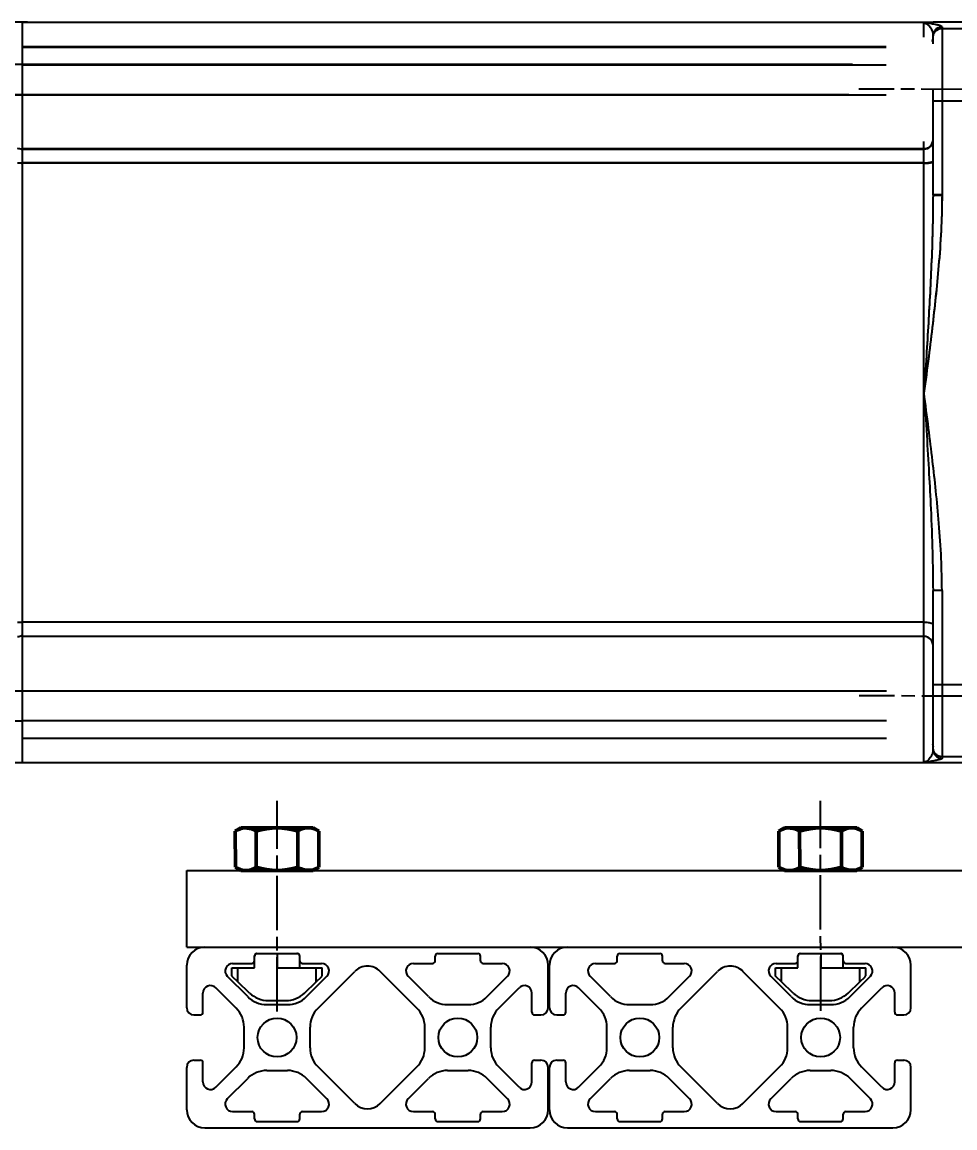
# Model space of a CAD drawing. Header units: millimetres. Extents: x 825 to 4294, y 1031 to 3282.
# Drawn here: x 1802.7 to 1905.9, y 1632.8 to 1755.1 of the extents above; entities that cross this region are included whole.
import ezdxf

# ---------------------------------------------------------------- set-up
doc = ezdxf.new("R2010")
doc.units = ezdxf.units.MM
for name, pattern in [('AM_ISO08W050', [18, 12, -1.5, 3, -1.5]), ('AM_ISO08W050x2', [9, 6, -0.75, 1.5, -0.75]), ('PHL_THICK', [0])]:
    doc.linetypes.add(name, pattern=pattern)
for name, color, linetype, lineweight in [('AM_0N', 7, 'Continuous', 50), ('AM_5', 3, 'Continuous', 25), ('AM_7N', 4, 'AM_ISO08W050', 25), ('linie4fun', 6, 'Continuous', 25)]:
    doc.layers.add(name, color=color, linetype=linetype, lineweight=lineweight)
doc.layers.add('PROJECTION', color=7, linetype='Continuous')
doc.styles.get("Standard").update_dxf_attribs({"font": 'geniso.shx'})
doc.dimstyles.new('AM_ISO$0', dxfattribs={"dimtxt": 3.5, "dimasz": 3.5, "dimexe": 1, "dimexo": 1, "dimgap": 1.5, "dimtad": 1, "dimdsep": 46, "dimtxsty": 'Standard', "dimcen": 0, "dimclrd": 256, "dimclre": 256, "dimclrt": 2, "dimadec": 0, "dimazin": 2, "dimtp": 0.1, "dimtm": 0.1, "dimtfac": 0.71, "dimtdec": 3, "dimtmove": 0, "dimatfit": 3, "dimfxl": 1, "dimlwd": -1, "dimlwe": -1, "dimarcsym": 1})

# ---------------------------------------------------------------- blocks, each defined once
blk = doc.blocks.new('*D81')
at = {"layer": 'AM_5', "linetype": 'ByBlock', "transparency": 16777216}
for p, q in [((1803.31, 1755.12), (1734.3, 1755.12)), ((1735.3, 1751.62), (1735.3, 1676.67)), ((1803.06, 1673.17), (1734.3, 1673.17))]:
    blk.add_line(p, q, dxfattribs=at)
at = {"layer": 'AM_5', "transparency": 16777216}
for points in [[(1734.71, 1751.62), (1735.88, 1751.62), (1735.3, 1755.12)], [(1734.71, 1676.67), (1735.88, 1676.67), (1735.3, 1673.17)]]:
    blk.add_solid(points, dxfattribs=at)
at = {"layer": 'DEFPOINTS', "color": 0, "transparency": 16777216}
for p in [(1804.31, 1755.12), (1735.3, 1673.17), (1804.06, 1673.17)]:
    blk.add_point(p, dxfattribs=at)
at = {"layer": 'AM_5', "color": 2, "transparency": 16777216, "insert": (1728.8, 1714.14), "char_height": 10, "attachment_point": 5, "rotation": 90}
blk.add_mtext('81.95', dxfattribs=at)

msp = doc.modelspace()

# ---------------------------------------------------------------- linework, layer by layer
at = {"color": 7, "linetype": 'Continuous'}
for p, q in [((1903.50224, 1755.11559), (1802.70224, 1755.11559)), ((1802.70224, 1755.11544), (1802.70224, 1673.1684)), ((1910.70224, 1755.14192), (1903.50224, 1755.14192)), ((1903.50224, 1755.14192), (1903.50224, 1755.08928)), ((1903.50224, 1752.72526), (1903.50224, 1753.63067)), ((1903.5026, 1752.72464), (1903.5026, 1753.57805)), ((1903.5026, 1735.9982), (1903.5026, 1747.69976)), ((1903.50224, 1736.05082), (1903.50224, 1744.65491)), ((1802.70224, 1741.14192), (1902.50224, 1741.14192)), ((1802.7026, 1741.0893), (1902.5026, 1741.0893)), ((1903.50224, 1674.65317), (1903.50224, 1692.23302)), ((1902.50224, 1687.14192), (1802.70224, 1687.14192)), ((1903.50224, 1673.16824), (1802.70224, 1673.16824)), ((1903.50224, 1673.19456), (1903.50224, 1673.14192)), ((1910.70224, 1673.14192), (1903.50224, 1673.14192))]:
    msp.add_line(p, q, dxfattribs=at)
at = {"color": 9, "linetype": 'Continuous'}
for p, q in [((1903.50224, 1755.08928), (1902.50224, 1755.08928)), ((1902.50224, 1753.47764), (1902.50224, 1755.08928)), ((1902.5026, 1753.47764), (1902.5026, 1755.03665)), ((1904.50224, 1754.63045), (1904.50224, 1750.65491)), ((1904.50224, 1754.44716), (1910.70224, 1754.44716)), ((1904.5026, 1754.57783), (1904.5026, 1735.9982)), ((1898.31598, 1752.39148), (1802.70224, 1752.39148)), ((1898.31583, 1752.33886), (1802.7026, 1752.33886)), ((1802.70224, 1750.46321), (1800.20193, 1750.46321)), ((1894.59767, 1750.43689), (1802.70224, 1750.43689)), ((1898.31025, 1750.38426), (1802.7026, 1750.38426)), ((1800.20193, 1747.14192), (1894.20224, 1747.14192)), ((1800.20229, 1747.0893), (1898.30084, 1747.0893)), ((1903.50086, 1747.0893), (1903.5026, 1747.0893)), ((1910.7026, 1746.39629), (1903.5026, 1746.39629)), ((1904.50224, 1744.65491), (1904.50224, 1736.05082)), ((1902.50224, 1673.19456), (1902.50224, 1741.92759)), ((1902.5026, 1673.14194), (1902.5026, 1741.92759)), ((1902.50224, 1739.56565), (1802.70224, 1739.56565)), ((1902.5026, 1739.51302), (1802.7026, 1739.51302)), ((1903.50224, 1736.05082), (1904.50224, 1736.05082)), ((1903.5026, 1735.9982), (1904.5026, 1735.9982)), ((1904.50224, 1692.23301), (1903.50224, 1692.23301)), ((1904.50224, 1692.23302), (1904.50224, 1673.65339)), ((1902.50224, 1688.71819), (1802.70224, 1688.71819)), ((1903.50224, 1681.83492), (1910.70224, 1681.83492)), ((1797.70224, 1677.82063), (1802.70224, 1677.82063)), ((1902.50224, 1673.19456), (1903.50224, 1673.19456)), ((1910.70224, 1673.83668), (1904.50224, 1673.83668))]:
    msp.add_line(p, q, dxfattribs=at)
for p, q in [((1798.70224, 1681.14192), (1898.34809, 1681.14192)), ((1802.70224, 1677.84695), (1898.33868, 1677.84695)), ((1802.70224, 1675.89235), (1898.35534, 1675.89235))]:
    msp.add_line(p, q)
at = {"color": 7, "linetype": 'Continuous'}
for centre, start, end in [((1902.50224, 1742.14192), 270, 359.9980443), ((1902.5026, 1742.0893), 270, 359.9980443), ((1802.20224, 1740.14192), 60, 90), ((1802.20224, 1688.14192), 270, 300), ((1902.50224, 1686.14192), 0, 90)]:
    msp.add_arc(centre, 1, start, end, dxfattribs=at)
at = {"color": 9, "linetype": 'Continuous'}
for points in [[(1904.50224, 1754.63045), (1904.41323, 1754.70451), (1904.15407, 1754.78696), (1903.73554, 1754.87834), (1903.17467, 1754.97901), (1902.50224, 1755.08928)], [(1902.50224, 1755.08928), (1902.78256, 1754.95631), (1903.00904, 1754.77836), (1903.18789, 1754.57391), (1903.34319, 1754.31486), (1903.46635, 1753.95805), (1903.50224, 1753.63067)], [(1904.50224, 1754.63045), (1904.19421, 1754.58184), (1903.92425, 1754.44654), (1903.7027, 1754.23114), (1903.55473, 1753.9503), (1903.50224, 1753.63067)], [(1903.55119, 1753.75633), (1903.69323, 1754.03503), (1903.91446, 1754.25622), (1904.19323, 1754.39822), (1904.50224, 1754.44716)], [(1903.4533, 1753.06678), (1903.50224, 1753.36875)], [(1903.45366, 1753.01416), (1903.5026, 1753.31613)], [(1903.50224, 1753.44738), (1903.55119, 1753.75633)], [(1903.5026, 1753.39476), (1903.55155, 1753.7037)], [(1802.20224, 1739.56565), (1802.37589, 1739.56243), (1802.54426, 1739.55287), (1802.70224, 1739.53726)], [(1902.50224, 1739.56565), (1902.81126, 1739.57602), (1903.09003, 1739.60611), (1903.31126, 1739.65298), (1903.4533, 1739.71204), (1903.50224, 1739.77751)], [(1902.5026, 1739.51302), (1902.81162, 1739.52339), (1903.09039, 1739.55349), (1903.31162, 1739.60036), (1903.45366, 1739.65942), (1903.5026, 1739.72489)], [(1903.50224, 1736.05082), (1903.45945, 1732.63233), (1903.3325, 1728.75149), (1903.16773, 1725.20918), (1902.98461, 1721.88603), (1902.76252, 1718.2256), (1902.50224, 1714.14192)], [(1904.50224, 1736.05082), (1904.41604, 1732.57422), (1904.16122, 1728.66508), (1903.83111, 1725.12002), (1903.46385, 1721.80285), (1903.02007, 1718.17112), (1902.50224, 1714.14192)], [(1903.5026, 1735.9982), (1903.45981, 1732.57971), (1903.33286, 1728.69887), (1903.16809, 1725.15655), (1902.98497, 1721.83341), (1902.76287, 1718.17298), (1902.5026, 1714.0893)], [(1904.5026, 1735.9982), (1904.4164, 1732.52159), (1904.16158, 1728.61246), (1903.83146, 1725.0674), (1903.46421, 1721.75023), (1903.02043, 1718.11849), (1902.5026, 1714.0893)], [(1902.50224, 1714.14192), (1902.804, 1709.39286), (1903.05547, 1705.15853), (1903.25643, 1701.26928), (1903.43891, 1696.45583), (1903.50224, 1692.23302)], [(1904.50224, 1692.23302), (1904.41334, 1695.76715), (1904.15727, 1699.66723), (1903.82036, 1703.26756), (1903.45059, 1706.59402), (1903.00991, 1710.1928), (1902.50224, 1714.14192)], [(1802.20224, 1688.71819), (1802.37589, 1688.72141), (1802.54426, 1688.73097), (1802.70224, 1688.74657)], [(1902.50224, 1688.71819), (1902.81126, 1688.70782), (1903.09003, 1688.67773), (1903.31126, 1688.63086), (1903.4533, 1688.5718), (1903.50224, 1688.50633)], [(1903.50224, 1674.65317), (1903.47651, 1674.3761), (1903.39675, 1674.0933), (1903.26811, 1673.8302), (1903.12909, 1673.63458), (1902.95282, 1673.45424), (1902.76128, 1673.31435), (1902.50224, 1673.19456)], [(1903.4533, 1675.21706), (1903.50224, 1674.91505)], [(1903.51461, 1674.68007), (1903.50224, 1674.83645)], [(1903.50224, 1674.65317), (1903.55087, 1674.34519), (1903.6862, 1674.0753), (1903.90164, 1673.85379), (1904.18254, 1673.70586), (1904.50224, 1673.65339)], [(1904.50224, 1673.83668), (1904.19323, 1673.88561), (1903.91446, 1674.02762), (1903.69323, 1674.2488), (1903.55119, 1674.52751), (1903.51461, 1674.68007)], [(1904.50224, 1673.65339), (1904.41326, 1673.57935), (1904.15417, 1673.49691), (1903.73567, 1673.40553), (1903.17478, 1673.30485), (1902.50224, 1673.19456)]]:
    msp.add_spline(points, degree=3, dxfattribs=at)
at = {"layer": 'AM_0N'}
for p, q in [((1826.29213, 1665.58835), (1826.91173, 1665.94701)), ((1826.91173, 1665.94701), (1834.91172, 1665.95605)), ((1835.53213, 1665.5988), (1834.91172, 1665.95605)), ((1886.43444, 1665.58835), (1887.05403, 1665.94701)), ((1887.05403, 1665.94701), (1895.05403, 1665.95605)), ((1895.67443, 1665.5988), (1895.05403, 1665.95605)), ((1826.29664, 1661.60427), (1826.29213, 1665.58835)), ((1828.60663, 1661.60688), (1828.60213, 1665.59096)), ((1833.22663, 1661.6121), (1833.22213, 1665.59619)), ((1835.53663, 1661.61471), (1835.53213, 1665.5988)), ((1886.43894, 1661.60427), (1886.43444, 1665.58835)), ((1888.74894, 1661.60688), (1888.74444, 1665.59096)), ((1893.36894, 1661.6121), (1893.36443, 1665.59619)), ((1895.67893, 1661.61471), (1895.67443, 1665.5988)), ((1826.29664, 1661.60427), (1826.91704, 1661.24701)), ((1826.91704, 1661.24701), (1834.91704, 1661.25606)), ((1835.53663, 1661.61471), (1834.91704, 1661.25606)), ((1886.43894, 1661.60427), (1887.05934, 1661.24701)), ((1887.05934, 1661.24701), (1895.05934, 1661.25606)), ((1895.67893, 1661.61471), (1895.05934, 1661.25606))]:
    msp.add_line(p, q, dxfattribs=at)
for centre, radius, start, end in [((1827.44904, 1663.90525), 2.04236, 55.6262891, 115.6262891), ((1830.92035, 1658.31901), 7.63252, 72.4477897, 107.6817274), ((1834.37903, 1663.91308), 2.04236, 64.5032279, 124.5032279), ((1887.59134, 1663.90525), 2.04236, 55.6262891, 115.6262891), ((1891.06266, 1658.31901), 7.63252, 72.4477897, 107.6817274), ((1894.52134, 1663.91308), 2.04236, 64.5032279, 124.5032279), ((1827.44973, 1663.28998), 2.04236, 244.5032279, 304.5032279), ((1830.90841, 1668.88405), 7.63252, 252.4477897, 287.6817274), ((1834.37973, 1663.29782), 2.04236, 235.6262891, 295.6262891), ((1887.59204, 1663.28998), 2.04236, 244.5032279, 304.5032279), ((1891.05071, 1668.88405), 7.63252, 252.4477897, 287.6817274), ((1894.52203, 1663.29782), 2.04236, 235.6262891, 295.6262891)]:
    msp.add_arc(centre, radius, start, end, dxfattribs=at)
at = {"layer": 'AM_7N', "linetype": 'AM_ISO08W050x2'}
for p, q in [((1926.20222, 1747.63492), (1895.30264, 1747.72318)), ((1926.24602, 1680.48018), (1895.34644, 1680.56844)), ((1830.93468, 1645.6449), (1830.90833, 1668.95153)), ((1891.0783, 1645.71203), (1891.05064, 1668.95153))]:
    msp.add_line(p, q, dxfattribs=at)
at = {"layer": 'linie4fun'}
for p, q in [((1820.91704, 1652.75154), (1820.91704, 1661.25154)), ((1820.91704, 1661.25154), (2004.80169, 1661.25154)), ((1820.91704, 1652.75154), (2004.80169, 1652.75154)), ((1822.41704, 1652.75154), (1859.41704, 1652.75154)), ((1862.55934, 1652.75154), (1899.55934, 1652.75154))]:
    msp.add_line(p, q, dxfattribs=at)
at = {"layer": 'linie4fun', "linetype": 'PHL_THICK'}
for p, q in [((1822.91704, 1652.75154), (1858.91704, 1652.75154)), ((1863.05934, 1652.75154), (1899.05934, 1652.75154)), ((1828.41704, 1651.25154), (1828.41704, 1651.75154)), ((1828.71704, 1652.05154), (1833.11704, 1652.05154)), ((1833.41704, 1651.25154), (1833.41704, 1651.75154)), ((1848.41704, 1651.25154), (1848.41704, 1651.75154)), ((1848.71704, 1652.05154), (1853.11704, 1652.05154)), ((1853.41704, 1651.25154), (1853.41704, 1651.75154)), ((1868.55934, 1651.25154), (1868.55934, 1651.75154)), ((1868.85934, 1652.05154), (1873.25934, 1652.05154)), ((1873.55934, 1651.25154), (1873.55934, 1651.75154)), ((1888.55934, 1651.25154), (1888.55934, 1651.75154)), ((1888.85934, 1652.05154), (1893.25934, 1652.05154)), ((1893.55934, 1651.25154), (1893.55934, 1651.75154)), ((1820.91704, 1646.05154), (1820.91704, 1650.75154)), ((1825.99945, 1650.95154), (1828.11704, 1650.95154)), ((1833.71704, 1650.95154), (1835.83463, 1650.95154)), ((1835.44572, 1646.00742), (1839.50282, 1650.06453)), ((1846.38836, 1646.00742), (1842.33125, 1650.06453)), ((1845.99945, 1650.95154), (1848.11704, 1650.95154)), ((1853.71704, 1650.95154), (1855.83463, 1650.95154)), ((1860.91704, 1646.05154), (1860.91704, 1650.75154)), ((1861.05934, 1646.05154), (1861.05934, 1650.75154)), ((1866.14175, 1650.95154), (1868.25934, 1650.95154)), ((1873.85934, 1650.95154), (1875.97693, 1650.95154)), ((1875.58802, 1646.00742), (1879.64513, 1650.06453)), ((1886.53066, 1646.00742), (1882.47355, 1650.06453)), ((1886.14175, 1650.95154), (1888.25934, 1650.95154)), ((1893.85934, 1650.95154), (1895.97693, 1650.95154)), ((1901.05934, 1646.05154), (1901.05934, 1650.75154)), ((1827.66115, 1647.28022), (1825.41085, 1649.53052)), ((1834.17293, 1647.28022), (1836.42323, 1649.53052)), ((1847.66115, 1647.28022), (1845.41085, 1649.53052)), ((1854.17292, 1647.28022), (1856.42323, 1649.53052)), ((1867.80345, 1647.28022), (1865.55315, 1649.53052)), ((1874.31523, 1647.28022), (1876.56553, 1649.53052)), ((1887.80345, 1647.28022), (1885.55315, 1649.53052)), ((1894.31523, 1647.28022), (1896.56553, 1649.53052)), ((1822.71704, 1645.55154), (1822.71704, 1647.66912)), ((1826.38836, 1646.00742), (1824.13805, 1648.25773)), ((1855.44572, 1646.00742), (1857.69602, 1648.25773)), ((1859.11704, 1645.55154), (1859.11704, 1647.66912)), ((1862.85934, 1645.55154), (1862.85934, 1647.66912)), ((1866.53066, 1646.00742), (1864.28036, 1648.25773)), ((1895.58802, 1646.00742), (1897.83833, 1648.25773)), ((1899.25934, 1645.55154), (1899.25934, 1647.66912)), ((1829.78247, 1646.40154), (1832.0516, 1646.40154)), ((1849.78247, 1646.40154), (1852.0516, 1646.40154)), ((1869.92477, 1646.40154), (1872.19391, 1646.40154)), ((1889.92477, 1646.40154), (1892.19391, 1646.40154)), ((1821.71704, 1645.25154), (1822.41704, 1645.25154)), ((1859.41704, 1645.25154), (1860.11704, 1645.25154)), ((1861.85934, 1645.25154), (1862.55934, 1645.25154)), ((1899.55934, 1645.25154), (1900.25934, 1645.25154)), ((1827.26704, 1641.61697), (1827.26704, 1643.8861)), ((1834.56704, 1641.61697), (1834.56704, 1643.8861)), ((1847.26704, 1641.61697), (1847.26704, 1643.8861)), ((1854.56704, 1641.61697), (1854.56704, 1643.8861)), ((1867.40934, 1641.61697), (1867.40934, 1643.8861)), ((1874.70934, 1641.61697), (1874.70934, 1643.8861)), ((1887.40934, 1641.61697), (1887.40934, 1643.8861)), ((1894.70934, 1641.61697), (1894.70934, 1643.8861)), ((1821.71704, 1640.25154), (1822.41704, 1640.25154)), ((1859.41704, 1640.25154), (1860.11704, 1640.25154)), ((1861.85934, 1640.25154), (1862.55934, 1640.25154)), ((1899.55934, 1640.25154), (1900.25934, 1640.25154)), ((1820.91704, 1634.75154), (1820.91704, 1639.45154)), ((1822.71704, 1637.83395), (1822.71704, 1639.95154)), ((1824.13805, 1637.24534), (1826.38836, 1639.49565)), ((1829.78247, 1639.10154), (1832.0516, 1639.10154)), ((1839.50282, 1635.43854), (1835.44572, 1639.49565)), ((1842.33125, 1635.43854), (1846.38836, 1639.49565)), ((1849.78247, 1639.10154), (1852.0516, 1639.10154)), ((1857.69602, 1637.24534), (1855.44572, 1639.49565)), ((1859.11704, 1637.83395), (1859.11704, 1639.95154)), ((1860.91704, 1634.75154), (1860.91704, 1639.45154)), ((1861.05934, 1634.75154), (1861.05934, 1639.45154)), ((1862.85934, 1637.83395), (1862.85934, 1639.95154)), ((1864.28036, 1637.24534), (1866.53066, 1639.49565)), ((1869.92477, 1639.10154), (1872.19391, 1639.10154)), ((1879.64513, 1635.43854), (1875.58802, 1639.49565)), ((1882.47355, 1635.43854), (1886.53066, 1639.49565)), ((1889.92477, 1639.10154), (1892.19391, 1639.10154)), ((1897.83833, 1637.24534), (1895.58802, 1639.49565)), ((1899.25934, 1637.83395), (1899.25934, 1639.95154)), ((1901.05934, 1634.75154), (1901.05934, 1639.45154)), ((1825.41085, 1635.97255), (1827.66115, 1638.22286)), ((1836.42323, 1635.97255), (1834.17293, 1638.22286)), ((1845.41085, 1635.97255), (1847.66115, 1638.22286)), ((1856.42323, 1635.97255), (1854.17292, 1638.22286)), ((1865.55315, 1635.97255), (1867.80345, 1638.22286)), ((1876.56553, 1635.97255), (1874.31523, 1638.22286)), ((1885.55315, 1635.97255), (1887.80345, 1638.22286)), ((1896.56553, 1635.97255), (1894.31523, 1638.22286)), ((1825.99945, 1634.55154), (1828.11704, 1634.55154)), ((1828.41704, 1633.75154), (1828.41704, 1634.25154)), ((1833.41704, 1633.75154), (1833.41704, 1634.25154)), ((1833.71704, 1634.55154), (1835.83463, 1634.55154)), ((1845.99945, 1634.55154), (1848.11704, 1634.55154)), ((1848.41704, 1633.75154), (1848.41704, 1634.25154)), ((1853.41704, 1633.75154), (1853.41704, 1634.25154)), ((1853.71704, 1634.55154), (1855.83463, 1634.55154)), ((1866.14175, 1634.55154), (1868.25934, 1634.55154)), ((1868.55934, 1633.75154), (1868.55934, 1634.25154)), ((1873.55934, 1633.75154), (1873.55934, 1634.25154)), ((1873.85934, 1634.55154), (1875.97693, 1634.55154)), ((1886.14175, 1634.55154), (1888.25934, 1634.55154)), ((1888.55934, 1633.75154), (1888.55934, 1634.25154)), ((1893.55934, 1633.75154), (1893.55934, 1634.25154)), ((1893.85934, 1634.55154), (1895.97693, 1634.55154)), ((1822.91704, 1632.75154), (1858.91704, 1632.75154)), ((1828.71704, 1633.45154), (1833.11704, 1633.45154)), ((1848.71704, 1633.45154), (1853.11704, 1633.45154)), ((1863.05934, 1632.75154), (1899.05934, 1632.75154)), ((1868.85934, 1633.45154), (1873.25934, 1633.45154)), ((1888.85934, 1633.45154), (1893.25934, 1633.45154))]:
    msp.add_line(p, q, dxfattribs=at)
for centre in [(1830.91704, 1642.75154), (1850.91704, 1642.75154), (1871.05934, 1642.75154), (1891.05934, 1642.75154)]:
    msp.add_circle(centre, 2.15, dxfattribs=at)
for centre, radius, start, end in [((1822.91704, 1650.75154), 2, 90, 180), ((1858.91704, 1650.75154), 2, 0, 90), ((1863.05934, 1650.75154), 2, 90, 180), ((1899.05934, 1650.75154), 2, 0, 90), ((1828.11704, 1651.25154), 0.3, 269.9999636, 0), ((1828.71704, 1651.75154), 0.3, 89.9999636, 180), ((1833.11704, 1651.75154), 0.3, 0, 90.0000307), ((1833.71704, 1651.25154), 0.3, 180, 270.0000422), ((1848.11704, 1651.25154), 0.3, 269.9999636, 0), ((1848.71704, 1651.75154), 0.3, 89.9999636, 180), ((1853.11704, 1651.75154), 0.3, 0, 90.0000307), ((1853.71704, 1651.25154), 0.3, 180, 270.0000422), ((1868.25934, 1651.25154), 0.3, 269.9999636, 0), ((1868.85934, 1651.75154), 0.3, 89.9999636, 180), ((1873.25934, 1651.75154), 0.3, 0, 90.0000307), ((1873.85934, 1651.25154), 0.3, 180, 270.0000422), ((1888.25934, 1651.25154), 0.3, 269.9999636, 0), ((1888.85934, 1651.75154), 0.3, 89.9999636, 180), ((1893.25934, 1651.75154), 0.3, 0, 90.0000307), ((1893.85934, 1651.25154), 0.3, 180, 270.0000422), ((1825.99945, 1650.11912), 0.83241, 89.9999893, 225.0000013), ((1835.83463, 1650.11912), 0.83241, 315.0000002, 90.0000087), ((1840.91704, 1648.65032), 2, 44.9999971, 135.0000044), ((1845.99945, 1650.11912), 0.83241, 89.9999893, 225.0000013), ((1855.83463, 1650.11912), 0.83241, 315.0000002, 90.0000087), ((1866.14175, 1650.11912), 0.83241, 89.9999893, 225.0000013), ((1875.97693, 1650.11912), 0.83241, 315.0000002, 90.0000087), ((1881.05934, 1648.65032), 2, 44.9999971, 135.0000044), ((1886.14175, 1650.11912), 0.83241, 89.9999893, 225.0000013), ((1895.97693, 1650.11912), 0.83241, 315.0000002, 90.0000087), ((1823.54945, 1647.66912), 0.83241, 44.999975, 180), ((1858.28463, 1647.66912), 0.83241, 0, 135.0000245), ((1863.69175, 1647.66912), 0.83241, 44.999975, 180), ((1898.42693, 1647.66912), 0.83241, 0, 135.0000245), ((1829.78247, 1649.40154), 3, 225.0000033, 269.9999973), ((1832.0516, 1649.40154), 3, 270.0000033, 315.0000036), ((1849.78247, 1649.40154), 3, 224.9999968, 269.9999973), ((1852.0516, 1649.40154), 3, 270.0000033, 314.9999972), ((1869.92477, 1649.40154), 3, 225.0000033, 269.9999973), ((1872.19391, 1649.40154), 3, 270.0000033, 315.0000036), ((1889.92477, 1649.40154), 3, 224.9999968, 269.9999973), ((1892.19391, 1649.40154), 3, 270.0000033, 314.9999972), ((1821.71704, 1646.05154), 0.8, 180, 269.9999454), ((1822.41704, 1645.55154), 0.3, 270, 0), ((1824.26704, 1643.8861), 3, 0, 45.0000033), ((1837.56704, 1643.8861), 3, 135.0000005, 180), ((1844.26704, 1643.8861), 3, 0, 45.0000005), ((1857.56704, 1643.8861), 3, 134.9999965, 180), ((1859.41704, 1645.55154), 0.3, 180, 270), ((1860.11704, 1646.05154), 0.8, 270.0000546, 0), ((1861.85934, 1646.05154), 0.8, 180, 269.9999454), ((1862.55934, 1645.55154), 0.3, 270, 0), ((1864.40934, 1643.8861), 3, 0, 45.0000033), ((1877.70934, 1643.8861), 3, 135.0000005, 180), ((1884.40934, 1643.8861), 3, 0, 45.0000005), ((1897.70934, 1643.8861), 3, 134.9999965, 180), ((1899.55934, 1645.55154), 0.3, 180, 270), ((1900.25934, 1646.05154), 0.8, 270.0000546, 0), ((1824.26704, 1641.61697), 3, 314.9999965, 0), ((1837.56704, 1641.61697), 3, 180, 224.999999), ((1844.26704, 1641.61697), 3, 315, 0), ((1857.56704, 1641.61697), 3, 180, 225.0000033), ((1864.40934, 1641.61697), 3, 314.9999965, 0), ((1877.70934, 1641.61697), 3, 180, 224.999999), ((1884.40934, 1641.61697), 3, 315, 0), ((1897.70934, 1641.61697), 3, 180, 225.0000033), ((1821.71704, 1639.45154), 0.8, 90.0000546, 180), ((1822.41704, 1639.95154), 0.3, 0, 90), ((1859.41704, 1639.95154), 0.3, 90, 180), ((1860.11704, 1639.45154), 0.8, 0, 89.9999454), ((1861.85934, 1639.45154), 0.8, 90.0000546, 180), ((1862.55934, 1639.95154), 0.3, 0, 90), ((1899.55934, 1639.95154), 0.3, 90, 180), ((1900.25934, 1639.45154), 0.8, 0, 89.9999454), ((1829.78247, 1636.10154), 3, 90.0000033, 134.9999972), ((1832.0516, 1636.10154), 3, 44.9999968, 89.9999973), ((1849.78247, 1636.10154), 3, 90.0000033, 135.0000036), ((1852.0516, 1636.10154), 3, 45.0000033, 89.9999973), ((1869.92477, 1636.10154), 3, 90.0000033, 134.9999972), ((1872.19391, 1636.10154), 3, 44.9999968, 89.9999973), ((1889.92477, 1636.10154), 3, 90.0000033, 135.0000036), ((1892.19391, 1636.10154), 3, 45.0000033, 89.9999973), ((1823.54945, 1637.83395), 0.83241, 180, 315.0000245), ((1858.28463, 1637.83395), 0.83241, 224.999975, 0), ((1863.69175, 1637.83395), 0.83241, 180, 315.0000245), ((1898.42693, 1637.83395), 0.83241, 224.999975, 0), ((1825.99945, 1635.38395), 0.83241, 135.0000002, 270.0000087), ((1835.83463, 1635.38395), 0.83241, 269.9999893, 45.0000013), ((1840.91704, 1636.85276), 2, 224.9999998, 314.9999987), ((1845.99945, 1635.38395), 0.83241, 135.0000002, 270.0000087), ((1855.83463, 1635.38395), 0.83241, 269.9999893, 45.0000013), ((1866.14175, 1635.38395), 0.83241, 135.0000002, 270.0000087), ((1875.97693, 1635.38395), 0.83241, 269.9999893, 45.0000013), ((1881.05934, 1636.85276), 2, 224.9999998, 314.9999987), ((1886.14175, 1635.38395), 0.83241, 135.0000002, 270.0000087), ((1895.97693, 1635.38395), 0.83241, 269.9999893, 45.0000013), ((1822.91704, 1634.75154), 2, 180, 270), ((1828.11704, 1634.25154), 0.3, 0, 90.0000422), ((1833.71704, 1634.25154), 0.3, 89.9999636, 180), ((1848.11704, 1634.25154), 0.3, 0, 90.0000422), ((1853.71704, 1634.25154), 0.3, 89.9999636, 180), ((1858.91704, 1634.75154), 2, 270, 0), ((1863.05934, 1634.75154), 2, 180, 270), ((1868.25934, 1634.25154), 0.3, 0, 90.0000422), ((1873.85934, 1634.25154), 0.3, 89.9999636, 180), ((1888.25934, 1634.25154), 0.3, 0, 90.0000422), ((1893.85934, 1634.25154), 0.3, 89.9999636, 180), ((1899.05934, 1634.75154), 2, 270, 0), ((1828.71704, 1633.75154), 0.3, 180, 270.0000307), ((1833.11704, 1633.75154), 0.3, 269.9999636, 0), ((1848.71704, 1633.75154), 0.3, 180, 270.0000307), ((1853.11704, 1633.75154), 0.3, 269.9999636, 0), ((1868.85934, 1633.75154), 0.3, 180, 270.0000307), ((1873.25934, 1633.75154), 0.3, 269.9999636, 0), ((1888.85934, 1633.75154), 0.3, 180, 270.0000307), ((1893.25934, 1633.75154), 0.3, 269.9999636, 0)]:
    msp.add_arc(centre, radius, start, end, dxfattribs=at)
at = {"layer": 'PROJECTION', "color": 7, "linetype": 'PHL_THICK'}
for p, q in [((1828.41704, 1650.45154), (1828.41704, 1651.80154)), ((1828.66704, 1652.05154), (1833.16704, 1652.05154)), ((1830.96704, 1650.45154), (1830.96704, 1652.05154)), ((1833.21818, 1652.04637), (1833.16704, 1652.05154)), ((1833.26442, 1652.03196), (1833.21818, 1652.04637)), ((1833.30534, 1652.00979), (1833.26442, 1652.03196)), ((1833.34004, 1651.98201), (1833.30534, 1652.00979)), ((1833.36837, 1651.94972), (1833.34004, 1651.98201)), ((1833.39001, 1651.91436), (1833.36837, 1651.94972)), ((1833.40518, 1651.87709), (1833.39001, 1651.91436)), ((1833.41411, 1651.83911), (1833.40518, 1651.87709)), ((1833.41704, 1651.80154), (1833.41411, 1651.83911)), ((1833.41704, 1650.45154), (1833.41704, 1651.80154)), ((1888.55934, 1650.45154), (1888.55934, 1651.80154)), ((1888.80934, 1652.05154), (1893.30934, 1652.05154)), ((1891.10934, 1650.45154), (1891.10934, 1652.05154)), ((1893.36048, 1652.04637), (1893.30934, 1652.05154)), ((1893.40672, 1652.03196), (1893.36048, 1652.04637)), ((1893.44765, 1652.00979), (1893.40672, 1652.03196)), ((1893.48235, 1651.98201), (1893.44765, 1652.00979)), ((1893.51067, 1651.94972), (1893.48235, 1651.98201)), ((1893.53231, 1651.91436), (1893.51067, 1651.94972)), ((1893.54748, 1651.87709), (1893.53231, 1651.91436)), ((1893.55641, 1651.83911), (1893.54748, 1651.87709)), ((1893.55934, 1651.80154), (1893.55641, 1651.83911)), ((1893.55934, 1650.45154), (1893.55934, 1651.80154)), ((1825.91704, 1650.45154), (1826.58691, 1650.45154)), ((1825.91704, 1649.65859), (1825.91704, 1650.45154)), ((1826.58691, 1650.45154), (1828.41704, 1650.45154)), ((1826.58691, 1648.91278), (1826.58691, 1650.45154)), ((1830.96704, 1650.45154), (1835.91704, 1650.45154)), ((1835.24716, 1648.91278), (1835.24716, 1650.45154)), ((1835.91704, 1649.65859), (1835.91704, 1650.45154)), ((1886.05934, 1650.45154), (1886.72921, 1650.45154)), ((1886.05934, 1649.65859), (1886.05934, 1650.45154)), ((1886.72921, 1650.45154), (1888.55934, 1650.45154)), ((1886.72921, 1648.91278), (1886.72921, 1650.45154)), ((1891.10934, 1650.45154), (1896.05934, 1650.45154)), ((1895.38947, 1648.91278), (1895.38947, 1650.45154)), ((1896.05934, 1649.65859), (1896.05934, 1650.45154)), ((1825.91905, 1649.62695), (1825.91704, 1649.65859)), ((1825.92547, 1649.59438), (1825.91905, 1649.62695)), ((1825.93644, 1649.56203), (1825.92547, 1649.59438)), ((1825.95199, 1649.53109), (1825.93644, 1649.56203)), ((1825.97161, 1649.50267), (1825.95199, 1649.53109)), ((1825.99451, 1649.47766), (1825.97161, 1649.50267)), ((1826.58691, 1648.91278), (1825.99451, 1649.47766)), ((1827.87933, 1647.68039), (1826.58691, 1648.91278)), ((1833.95474, 1647.68039), (1835.24716, 1648.91278)), ((1835.24716, 1648.91278), (1835.83956, 1649.47766)), ((1835.83953, 1649.47764), (1835.86379, 1649.50437)), ((1835.86379, 1649.50437), (1835.88334, 1649.5334)), ((1835.88334, 1649.5334), (1835.89851, 1649.56413)), ((1835.89851, 1649.56413), (1835.9088, 1649.59557)), ((1835.9088, 1649.59557), (1835.915, 1649.62731)), ((1835.915, 1649.62731), (1835.91704, 1649.65859)), ((1886.06135, 1649.62695), (1886.05934, 1649.65859)), ((1886.06778, 1649.59438), (1886.06135, 1649.62695)), ((1886.07874, 1649.56203), (1886.06778, 1649.59438)), ((1886.0943, 1649.53109), (1886.07874, 1649.56203)), ((1886.11392, 1649.50267), (1886.0943, 1649.53109)), ((1886.13682, 1649.47766), (1886.11392, 1649.50267)), ((1886.72921, 1648.91278), (1886.13682, 1649.47766)), ((1888.02164, 1647.68039), (1886.72921, 1648.91278)), ((1894.09705, 1647.68039), (1895.38947, 1648.91278)), ((1895.38947, 1648.91278), (1895.98187, 1649.47766)), ((1895.98183, 1649.47764), (1896.0061, 1649.50437)), ((1896.0061, 1649.50437), (1896.02564, 1649.5334)), ((1896.02564, 1649.5334), (1896.04081, 1649.56413)), ((1896.04081, 1649.56413), (1896.05111, 1649.59557)), ((1896.05111, 1649.59557), (1896.05731, 1649.62731)), ((1896.05731, 1649.62731), (1896.05934, 1649.65859)), ((1829.94963, 1646.85154), (1831.88445, 1646.85154)), ((1890.09193, 1646.85154), (1892.02675, 1646.85154))]:
    msp.add_line(p, q, dxfattribs=at)
for centre, radius, start, end in [((1828.66704, 1651.80154), 0.25, 90, 180), ((1888.80934, 1651.80154), 0.25, 90, 180), ((1829.94963, 1649.85154), 3, 226.3620774, 269.9999998), ((1831.88445, 1649.85154), 3, 270.0000002, 313.6379226), ((1890.09193, 1649.85154), 3, 226.3620774, 269.9999998), ((1892.02675, 1649.85154), 3, 270.0000002, 313.6379226)]:
    msp.add_arc(centre, radius, start, end, dxfattribs=at)

# ---------------------------------------------------------------- dimensions: what is measured, and where the dimension line sits
at = {"layer": 'AM_5'}
dim = msp.add_linear_dim(base=(1735.29773, 1673.16824), p1=(1804.31388, 1755.11559), p2=(1804.06432, 1673.16824), angle=90, dimstyle='AM_ISO$0', override={"dimtxt": 10, "dimpost": ''}, dxfattribs=at)
dim.commit()
dim.dimension.update_dxf_attribs({"geometry": '*D81', "text_midpoint": (1728.79773, 1714.14192)})

doc.saveas('drawing.dxf')
